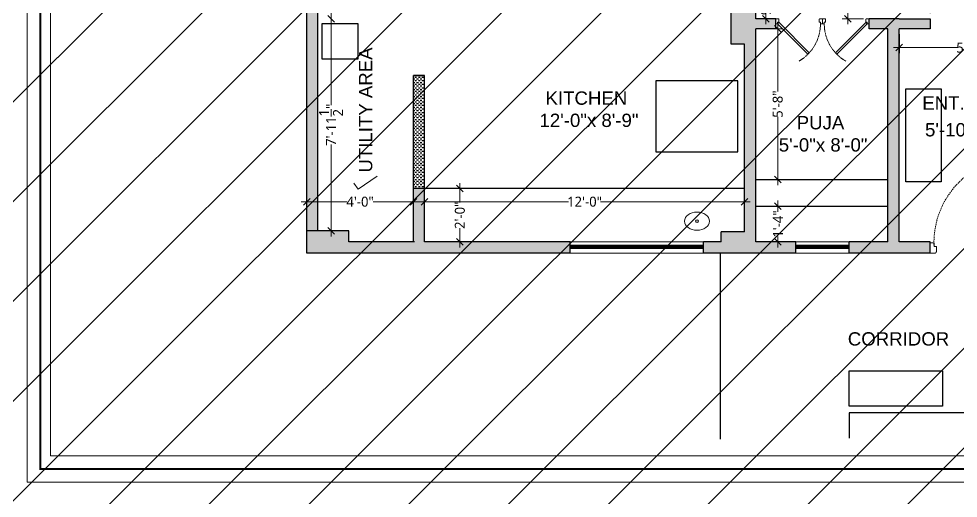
# Model space of a CAD drawing. Header units: inches. Extents: x -179 to 4134, y -2155 to 815.
# Drawn here: x 37.7 to 460.4, y -1894.6 to -1678.6 of the extents above; entities that cross this region are included whole.
import ezdxf

# ---------------------------------------------------------------- set-up
doc = ezdxf.new("R2010")
doc.units = ezdxf.units.IN
doc.header["$LTSCALE"] = 5
doc.linetypes.add('HIDDEN', pattern=[0.375, 0.25, -0.125])
for name, color, linetype, lineweight in [('DIM', 5, 'Continuous', 9), ('doors', 24, 'Continuous', 9), ('Furniture-New', 217, 'Continuous', 5), ('text', 7, 'Continuous', 5), ('title', 7, 'Continuous', 5), ('wall', 7, 'Continuous', 30), ('wall hatch', 252, 'Continuous', 5), ('window', 162, 'Continuous', 9)]:
    doc.layers.add(name, color=color, linetype=linetype, lineweight=lineweight)
doc.layers.add('FURNITURE', color=8, linetype='Continuous')
doc.styles.add('irfan', font='trebuc.ttf')
doc.styles.add('KARUN', font='arial.ttf')
doc.dimstyles.new('IRFAN', dxfattribs={"dimtxt": 4.5, "dimasz": 3, "dimexe": 2.5, "dimexo": 2.5, "dimgap": 0.09, "dimtad": 0, "dimdec": 1, "dimzin": 3, "dimdsep": 46, "dimlunit": 4, "dimtxsty": 'irfan', "dimblk": 'OBLIQUE', "dimcen": 2, "dimdle": 2.5, "dimclrd": 251, "dimclre": 251, "dimclrt": 7, "dimadec": 0, "dimazin": 0, "dimtm": 1e-09, "dimtfac": 1, "dimtdec": 1, "dimtofl": 0, "dimtmove": 0, "dimatfit": 3, "dimfxl": 2, "dimtolj": 1, "dimtzin": 0, "dimlwd": 0, "dimlwe": -1, "dimarcsym": 0})

# ---------------------------------------------------------------- blocks, each defined once
blk = doc.blocks.new('_Oblique')
at = {"color": 0, "linetype": 'ByBlock', "lineweight": -2}
blk.add_line((-0.5, -0.5), (0.5, 0.5), dxfattribs=at)
blk = doc.blocks.new('*D184')
at = {"layer": 'Defpoints', "color": 0, "ltscale": 0.25, "transparency": 16777216}
for p in [(167.25, -1758.8), (167.25, -1761.03), (215.25, -1758.8)]:
    blk.add_point(p, dxfattribs=at)
at = {"layer": 'DIM', "color": 251, "lineweight": 0, "ltscale": 0.25, "transparency": 16777216}
for p, q in [((164.75, -1761.03), (185.42, -1761.03)), ((217.75, -1761.03), (197.08, -1761.03))]:
    blk.add_line(p, q, dxfattribs=at)
at = {"layer": 'DIM', "color": 1, "ltscale": 0.25, "transparency": 16777216}
for p, q in [((167.25, -1761.3), (167.25, -1763.53)), ((215.25, -1761.3), (215.25, -1763.53))]:
    blk.add_line(p, q, dxfattribs=at)
at = {"layer": 'DIM', "color": 251, "lineweight": 0, "ltscale": 0.25, "transparency": 16777216, "xscale": 3, "yscale": 3, "zscale": 3, "rotation": 180}
blk.add_blockref('_Oblique', (167.25, -1761.03), dxfattribs=at)
at = {"layer": 'DIM', "color": 251, "lineweight": 0, "ltscale": 0.25, "transparency": 16777216, "xscale": 3, "yscale": 3, "zscale": 3}
blk.add_blockref('_Oblique', (215.25, -1761.03), dxfattribs=at)
at = {"layer": 'DIM', "color": 1, "ltscale": 0.25, "transparency": 16777216, "insert": (191.25, -1761.03), "char_height": 4.5, "attachment_point": 5, "style": 'irfan'}
blk.add_mtext('\\A1;4\'-0"', dxfattribs=at)
blk = doc.blocks.new('d2')
at = {"layer": 'doors'}
blk.add_lwpolyline([(-25.9, 26.27), (-2.56, 2.94), (-1.5, 4), (-24.84, 27.34), (-25.9, 26.27)], dxfattribs=at)
blk.add_lwpolyline([(-36, 0), (-34, 0), (-36, 0), (-36, 4), (-34.5, 4), (-34.5, 2.5), (-33.5, 2.5), (-33.5, 0.5), (-33.62, 0.5), (-33.62, 0.38, -0.414214), (-33.88, 0.12), (-34, 0.12), (-34, 0)], format="xyb", dxfattribs=at)
blk.add_lwpolyline([(0, 4), (-1.5, 4), (-1.5, 2.5), (-2.5, 2.5), (-2.5, 0.5), (-2.38, 0.5), (-2.38, 0.38, 0.414214), (-2.12, 0.12), (-2, 0.12), (-2, 0), (0, 0), (-2, 0), (0, 0), (0, 4)], format="xyb", close=True, dxfattribs=at)
at = {"layer": 'doors', "color": 144, "linetype": 'HIDDEN', "ltscale": 0.5}
blk.add_arc((-1.5, 4), 33.03, 120, 182.60256, dxfattribs=at)
blk = doc.blocks.new('door')
at = {"layer": 'doors', "linetype": 'Continuous'}
blk.add_line((0, 0), (0, 0), dxfattribs=at)
at = {"layer": 'doors', "xscale": -1.166666666666717, "yscale": 1.166666666666717, "zscale": 1.166666666666717, "rotation": 270}
blk.add_blockref('d2', (0, 0), dxfattribs=at)
blk = doc.blocks.new('*D206')
at = {"layer": 'Defpoints', "color": 0, "ltscale": 0.25, "transparency": 16777216}
for p in [(178.17, -1678.63), (178.17, -1678.63), (178.17, -1774.13)]:
    blk.add_point(p, dxfattribs=at)
at = {"layer": 'DIM', "color": 251, "lineweight": 0, "ltscale": 0.25, "transparency": 16777216}
for p, q in [((178.17, -1676.13), (178.17, -1717.54)), ((178.17, -1776.63), (178.17, -1735.22))]:
    blk.add_line(p, q, dxfattribs=at)
at = {"layer": 'DIM', "color": 251, "lineweight": 0, "ltscale": 0.25, "transparency": 16777216, "xscale": 3, "yscale": 3, "zscale": 3}
for p, rotation in [((178.17, -1678.63), 90), ((178.17, -1774.13), 270)]:
    blk.add_blockref('_Oblique', p, dxfattribs=dict(at, rotation=rotation))
at = {"layer": 'DIM', "color": 1, "ltscale": 0.25, "transparency": 16777216, "insert": (178.17, -1726.38), "char_height": 4.5, "attachment_point": 5, "rotation": 90, "style": 'irfan'}
blk.add_mtext('\\A1;7\'-11{\\H1x;\\S1/2;}"', dxfattribs=at)
blk = doc.blocks.new('*D196')
at = {"layer": 'Defpoints', "color": 0, "ltscale": 0.25, "transparency": 16777216}
for p in [(499.25, -1671.81), (447.75, -1678.63), (499.25, -1678.63)]:
    blk.add_point(p, dxfattribs=at)
at = {"layer": 'DIM', "color": 1, "ltscale": 0.25, "transparency": 16777216}
for p, q in [((447.75, -1676.13), (447.75, -1669.31)), ((499.25, -1676.13), (499.25, -1669.31))]:
    blk.add_line(p, q, dxfattribs=at)
at = {"layer": 'DIM', "color": 251, "lineweight": 0, "ltscale": 0.25, "transparency": 16777216}
for p, q in [((445.25, -1671.81), (466.2, -1671.81)), ((501.75, -1671.81), (480.8, -1671.81))]:
    blk.add_line(p, q, dxfattribs=at)
at = {"layer": 'DIM', "color": 251, "lineweight": 0, "ltscale": 0.25, "transparency": 16777216, "xscale": 3, "yscale": 3, "zscale": 3, "rotation": 180}
blk.add_blockref('_Oblique', (447.75, -1671.81), dxfattribs=at)
at = {"layer": 'DIM', "color": 251, "lineweight": 0, "ltscale": 0.25, "transparency": 16777216, "xscale": 3, "yscale": 3, "zscale": 3}
blk.add_blockref('_Oblique', (499.25, -1671.81), dxfattribs=at)
at = {"layer": 'DIM', "color": 1, "ltscale": 0.25, "transparency": 16777216, "insert": (473.5, -1671.81), "char_height": 4.5, "attachment_point": 5, "style": 'irfan'}
blk.add_mtext('\\A1;4\'-3{\\H1x;\\S1/2;}"', dxfattribs=at)
blk = doc.blocks.new('*D197')
at = {"layer": 'Defpoints', "color": 0, "ltscale": 0.25, "transparency": 16777216}
for p in [(369.25, -1669.63), (369.25, -1678.63), (373.77, -1678.63)]:
    blk.add_point(p, dxfattribs=at)
at = {"layer": 'DIM', "color": 1, "ltscale": 0.25, "transparency": 16777216}
for p, q in [((371.75, -1669.63), (376.27, -1669.63)), ((371.75, -1678.63), (376.27, -1678.63))]:
    blk.add_line(p, q, dxfattribs=at)
at = {"layer": 'DIM', "color": 251, "lineweight": 0, "ltscale": 0.25, "transparency": 16777216}
for p, q in [((373.77, -1667.13), (373.77, -1671.63)), ((373.77, -1681.13), (373.77, -1676.62))]:
    blk.add_line(p, q, dxfattribs=at)
at = {"layer": 'DIM', "color": 251, "lineweight": 0, "ltscale": 0.25, "transparency": 16777216, "xscale": 3, "yscale": 3, "zscale": 3}
for p, rotation in [((373.77, -1669.63), 90), ((373.77, -1678.63), 270)]:
    blk.add_blockref('_Oblique', p, dxfattribs=dict(at, rotation=rotation))
at = {"layer": 'DIM', "color": 1, "ltscale": 0.25, "transparency": 16777216, "insert": (373.77, -1674.13), "char_height": 4.5, "attachment_point": 5, "rotation": 90, "style": 'irfan'}
blk.add_mtext('\\A1;9"', dxfattribs=at)
blk = doc.blocks.new('*D255')
at = {"layer": 'Defpoints', "color": 0, "ltscale": 0.25, "transparency": 16777216}
for p in [(220.25, -1755.13), (220.25, -1779.13), (236.14, -1779.13)]:
    blk.add_point(p, dxfattribs=at)
at = {"layer": 'DIM', "color": 251, "lineweight": 0, "ltscale": 0.25, "transparency": 16777216}
for p, q in [((236.14, -1752.63), (236.14, -1761.35)), ((236.14, -1781.63), (236.14, -1772.91))]:
    blk.add_line(p, q, dxfattribs=at)
at = {"layer": 'DIM', "color": 251, "ltscale": 0.25, "transparency": 16777216}
for p, q in [((222.75, -1755.13), (238.64, -1755.13)), ((222.75, -1779.13), (238.64, -1779.13))]:
    blk.add_line(p, q, dxfattribs=at)
at = {"layer": 'DIM', "color": 251, "lineweight": 0, "ltscale": 0.25, "transparency": 16777216, "xscale": 3, "yscale": 3, "zscale": 3}
for p, rotation in [((236.14, -1755.13), 90), ((236.14, -1779.13), 270)]:
    blk.add_blockref('_Oblique', p, dxfattribs=dict(at, rotation=rotation))
at = {"layer": 'DIM', "color": 7, "ltscale": 0.25, "transparency": 16777216, "insert": (236.14, -1767.13), "char_height": 4.5, "attachment_point": 5, "rotation": 90, "style": 'irfan'}
blk.add_mtext('\\A1;2\'-0"', dxfattribs=at)
blk = doc.blocks.new('*D256')
at = {"layer": 'Defpoints', "color": 0, "ltscale": 0.25, "transparency": 16777216}
for p in [(220.25, -1755.13), (364.25, -1755.13), (364.25, -1761.03)]:
    blk.add_point(p, dxfattribs=at)
at = {"layer": 'DIM', "color": 251, "ltscale": 0.25, "transparency": 16777216}
for p, q in [((220.25, -1757.63), (220.25, -1763.53)), ((364.25, -1757.63), (364.25, -1763.53))]:
    blk.add_line(p, q, dxfattribs=at)
at = {"layer": 'DIM', "color": 251, "lineweight": 0, "ltscale": 0.25, "transparency": 16777216}
for p, q in [((217.75, -1761.03), (285.06, -1761.03)), ((366.75, -1761.03), (299.44, -1761.03))]:
    blk.add_line(p, q, dxfattribs=at)
at = {"layer": 'DIM', "color": 251, "lineweight": 0, "ltscale": 0.25, "transparency": 16777216, "xscale": 3, "yscale": 3, "zscale": 3, "rotation": 180}
blk.add_blockref('_Oblique', (220.25, -1761.03), dxfattribs=at)
at = {"layer": 'DIM', "color": 251, "lineweight": 0, "ltscale": 0.25, "transparency": 16777216, "xscale": 3, "yscale": 3, "zscale": 3}
blk.add_blockref('_Oblique', (364.25, -1761.03), dxfattribs=at)
at = {"layer": 'DIM', "color": 7, "ltscale": 0.25, "transparency": 16777216, "insert": (292.25, -1761.03), "char_height": 4.5, "attachment_point": 5, "style": 'irfan'}
blk.add_mtext('\\A1;12\'-0"', dxfattribs=at)
blk = doc.blocks.new('*D252')
at = {"color": 251, "ltscale": 0.25, "transparency": 16777216}
for p, q in [((433.75, -1685.63), (433.75, -1694.1)), ((504.25, -1685.63), (504.25, -1694.1))]:
    blk.add_line(p, q, dxfattribs=at)
at = {"color": 251, "lineweight": 0, "ltscale": 0.25, "transparency": 16777216}
for p, q in [((431.25, -1691.6), (460.23, -1691.6)), ((506.75, -1691.6), (477.77, -1691.6))]:
    blk.add_line(p, q, dxfattribs=at)
at = {"layer": 'Defpoints', "color": 0, "ltscale": 0.25, "transparency": 16777216}
for p in [(433.75, -1683.13), (504.25, -1683.13), (504.25, -1691.6)]:
    blk.add_point(p, dxfattribs=at)
at = {"color": 251, "lineweight": 0, "ltscale": 0.25, "transparency": 16777216, "xscale": 3, "yscale": 3, "zscale": 3, "rotation": 180}
blk.add_blockref('_Oblique', (433.75, -1691.6), dxfattribs=at)
at = {"color": 251, "lineweight": 0, "ltscale": 0.25, "transparency": 16777216, "xscale": 3, "yscale": 3, "zscale": 3}
blk.add_blockref('_Oblique', (504.25, -1691.6), dxfattribs=at)
at = {"color": 7, "ltscale": 0.25, "transparency": 16777216, "insert": (469, -1691.6), "char_height": 4.5, "attachment_point": 5, "style": 'irfan'}
blk.add_mtext('\\A1;5\'-10{\\H1x;\\S1/2;}"', dxfattribs=at)
blk = doc.blocks.new('*D258')
at = {"layer": 'Defpoints', "color": 0, "ltscale": 0.25, "transparency": 16777216}
for p in [(402.35, -1641.68), (410.65, -1678.63), (420.25, -1678.63)]:
    blk.add_point(p, dxfattribs=at)
at = {"layer": 'DIM', "color": 251, "lineweight": 0, "ltscale": 0.25, "transparency": 16777216}
for p, q in [((410.65, -1639.18), (410.65, -1654.45)), ((410.65, -1681.13), (410.65, -1665.86))]:
    blk.add_line(p, q, dxfattribs=at)
at = {"layer": 'DIM', "color": 251, "ltscale": 0.25, "transparency": 16777216}
for p, q in [((404.85, -1641.68), (413.15, -1641.68)), ((417.75, -1678.63), (408.15, -1678.63))]:
    blk.add_line(p, q, dxfattribs=at)
at = {"layer": 'DIM', "color": 251, "lineweight": 0, "ltscale": 0.25, "transparency": 16777216, "xscale": 3, "yscale": 3, "zscale": 3}
for p, rotation in [((410.65, -1641.68), 90), ((410.65, -1678.63), 270)]:
    blk.add_blockref('_Oblique', p, dxfattribs=dict(at, rotation=rotation))
at = {"layer": 'DIM', "color": 7, "ltscale": 0.25, "transparency": 16777216, "insert": (410.65, -1660.15), "char_height": 4.5, "attachment_point": 5, "rotation": 90, "style": 'irfan'}
blk.add_mtext('\\A1;3\'-1"', dxfattribs=at)
blk = doc.blocks.new('*D268')
at = {"layer": 'Defpoints', "color": 0, "ltscale": 0.25, "transparency": 16777216}
for p in [(369.25, -1763.02), (369.25, -1779.13), (379.23, -1779.13)]:
    blk.add_point(p, dxfattribs=at)
at = {"layer": 'Furniture-New', "color": 251, "lineweight": 0, "ltscale": 0.25, "transparency": 16777216}
for p, q in [((379.23, -1760.52), (379.23, -1765.51)), ((379.23, -1781.63), (379.23, -1776.64))]:
    blk.add_line(p, q, dxfattribs=at)
at = {"layer": 'Furniture-New', "color": 251, "ltscale": 0.25, "transparency": 16777216}
for p, q in [((371.75, -1763.02), (381.73, -1763.02)), ((371.75, -1779.13), (381.73, -1779.13))]:
    blk.add_line(p, q, dxfattribs=at)
at = {"layer": 'Furniture-New', "color": 251, "lineweight": 0, "ltscale": 0.25, "transparency": 16777216, "xscale": 3, "yscale": 3, "zscale": 3}
for p, rotation in [((379.23, -1763.02), 90), ((379.23, -1779.13), 270)]:
    blk.add_blockref('_Oblique', p, dxfattribs=dict(at, rotation=rotation))
at = {"layer": 'Furniture-New', "color": 7, "ltscale": 0.25, "transparency": 16777216, "insert": (379.23, -1771.07), "char_height": 4.5, "attachment_point": 5, "rotation": 90, "style": 'irfan'}
blk.add_mtext('\\A1;1\'-4"', dxfattribs=at)
blk = doc.blocks.new('*D269')
at = {"layer": 'Defpoints', "color": 0, "ltscale": 0.25, "transparency": 16777216}
for p in [(369.25, -1683.13), (379.17, -1683.13), (369.25, -1751.02)]:
    blk.add_point(p, dxfattribs=at)
at = {"layer": 'Furniture-New', "color": 251, "lineweight": 0, "ltscale": 0.25, "transparency": 16777216}
for p, q in [((379.17, -1680.63), (379.17, -1711.4)), ((379.17, -1753.52), (379.17, -1722.74))]:
    blk.add_line(p, q, dxfattribs=at)
at = {"layer": 'Furniture-New', "color": 251, "ltscale": 0.25, "transparency": 16777216}
for p, q in [((371.75, -1683.13), (381.67, -1683.13)), ((371.75, -1751.02), (381.67, -1751.02))]:
    blk.add_line(p, q, dxfattribs=at)
at = {"layer": 'Furniture-New', "color": 251, "lineweight": 0, "ltscale": 0.25, "transparency": 16777216, "xscale": 3, "yscale": 3, "zscale": 3}
for p, rotation in [((379.17, -1683.13), 90), ((379.17, -1751.02), 270)]:
    blk.add_blockref('_Oblique', p, dxfattribs=dict(at, rotation=rotation))
at = {"layer": 'Furniture-New', "color": 7, "ltscale": 0.25, "transparency": 16777216, "insert": (379.17, -1717.07), "char_height": 4.5, "attachment_point": 5, "rotation": 90, "style": 'irfan'}
blk.add_mtext('\\A1;5\'-8"', dxfattribs=at)

msp = doc.modelspace()

# ---------------------------------------------------------------- hatches: boundary and pattern name
at = {"lineweight": 15, "ltscale": 0.25, "transparency": 33554687}
h = msp.add_hatch(dxfattribs=at)
h.set_pattern_fill('ANSI31', color=256, scale=10)
h.paths.add_polyline_path([(-179.41, 814.5), (2097.9, 814.5), (2097.9, -2154.98), (-179.41, -2154.98)])
at = {"layer": 'wall hatch', "ltscale": 0.25}
h = msp.add_hatch(color=9, dxfattribs=at)
h.dxf.hatch_style = 1
h.paths.add_polyline_path([(172.25, -1611.63), (167.25, -1611.63), (167.25, -1774.13), (172.25, -1774.13)])
h = msp.add_hatch(color=256, dxfattribs=at)
h.dxf.hatch_style = 1
h.paths.add_polyline_path([(387.25, -1779.13), (369.25, -1779.13), (369.25, -1683.13), (378.25, -1683.13), (378.25, -1678.63), (369.25, -1678.63), (369.25, -1669.63), (358.25, -1669.63), (358.25, -1690.13), (364.25, -1690.13), (364.25, -1774.63), (353.75, -1774.63), (353.75, -1779.13), (345.75, -1779.13), (345.75, -1784.13), (387.25, -1784.13)])
h = msp.add_hatch(color=256, dxfattribs=at)
h.dxf.hatch_style = 1
h.paths.add_polyline_path([(447.75, -1678.63), (433.75, -1678.63), (433.75, -1683.13), (447.75, -1683.13)], flags=17)
h.paths.add_polyline_path([(447.75, -1779.13), (433.75, -1779.13), (433.75, -1683.13), (433.75, -1678.63), (420.25, -1678.63), (420.25, -1683.13), (428.75, -1683.13), (428.75, -1779.13), (411.25, -1779.13), (411.25, -1784.13), (447.75, -1784.13)])
at = {"layer": 'wall hatch', "lineweight": -2, "ltscale": 0.25, "true_color": 0xe2e3e4}
h = msp.add_hatch(dxfattribs=at)
h.set_pattern_fill('DASH', color=254, scale=0.25)
h.set_pattern_definition([(0, (0, -1931.9231), (0.79375, 0.79375), [0.79375, -0.79375])])
h.paths.add_polyline_path([(220.25, -1755.13), (220.25, -1704.13), (215.25, -1704.13), (215.25, -1755.13)])
at = {"layer": 'wall hatch', "ltscale": 0.25}
h = msp.add_hatch(color=256, dxfattribs=at)
h.dxf.hatch_style = 1
h.paths.add_polyline_path([(285.75, -1779.13), (220.25, -1779.13), (220.25, -1755.13), (215.25, -1755.13), (215.25, -1779.13), (186.25, -1779.13), (186.25, -1774.13), (167.25, -1774.13), (167.25, -1779.13), (167.25, -1784.13), (285.75, -1784.13)])

# ---------------------------------------------------------------- linework, layer by layer
at = {"layer": 'doors'}
msp.add_lwpolyline([(447.75, -1784.13), (450.08, -1784.13), (447.75, -1784.13), (447.75, -1779.47), (449.5, -1779.47), (449.5, -1781.22), (450.67, -1781.22), (450.67, -1783.54), (450.52, -1783.54), (450.52, -1783.69, -0.414214), (450.23, -1783.98), (450.08, -1783.98), (450.08, -1784.13)], format="xyb", dxfattribs=at)
at = {"layer": 'doors', "color": 144, "linetype": 'HIDDEN', "ltscale": 0.5}
msp.add_arc((488, -1779.47), 38.54, 120, 182.6026, dxfattribs=at)
at = {"layer": 'FURNITURE', "lineweight": 5}
msp.add_circle((342.84, -1769.79), 0.625, dxfattribs=at)
msp.add_ellipse((342.84, -1769.79), major_axis=(-5.62, 0), ratio=0.731859, dxfattribs=at)
at = {"layer": 'Furniture-New', "lineweight": -2, "ltscale": 0.25}
for p, q in [((433.75, -1779.13), (433.75, -1683.13)), ((369.25, -1751.02), (428.75, -1751.02)), ((369.25, -1763.02), (428.75, -1763.02))]:
    msp.add_line(p, q, dxfattribs=at)
for points in [[(174.23, -1680.76), (190.23, -1680.76), (190.23, -1696.76), (174.23, -1696.76), (174.23, -1680.76)], [(324.25, -1738.63), (361.25, -1738.63), (361.25, -1706.63), (324.25, -1706.63), (324.25, -1738.63)], [(436.75, -1710.13), (452.75, -1710.13), (452.75, -1752.13), (436.75, -1752.13), (436.75, -1710.13)], [(411.25, -1853.13), (411.25, -1837.13), (453.25, -1837.13), (453.25, -1853.13), (411.25, -1853.13)]]:
    msp.add_lwpolyline(points, dxfattribs=at)
at = {"layer": 'title'}
for points in [[(915.51, -1887.37), (915.51, -1269.38), (41.49, -1269.38), (41.49, -1887.37)], [(904.99, -1279.9), (52.01, -1279.9), (52.01, -1875.48), (904.99, -1875.48)]]:
    msp.add_lwpolyline(points, close=True, dxfattribs=at)
at = {"layer": 'title', "color": 7, "linetype": 'Continuous', "const_width": 0.902}
msp.add_lwpolyline([(909.57, -1275.32), (47.42, -1275.32), (47.42, -1881.44), (909.57, -1881.44)], close=True, dxfattribs=at)
at = {"layer": 'wall', "color": 0, "lineweight": -2, "ltscale": 0.25}
for p, q in [((167.25, -1774.13), (167.25, -1611.63)), ((172.25, -1774.13), (172.25, -1611.63))]:
    msp.add_line(p, q, dxfattribs=at)
at = {"layer": 'wall', "ltscale": 0.25}
for p, q in [((358.25, -1690.13), (358.25, -1669.63)), ((369.25, -1678.63), (369.25, -1669.63)), ((378.25, -1678.63), (369.25, -1678.63)), ((378.25, -1683.13), (378.25, -1678.63)), ((433.75, -1678.63), (420.25, -1678.63)), ((420.25, -1683.13), (420.25, -1678.63)), ((433.75, -1678.63), (447.75, -1678.63)), ((447.75, -1678.63), (447.75, -1683.13)), ((378.25, -1683.13), (369.25, -1683.13)), ((369.25, -1779.13), (369.25, -1683.13)), ((428.75, -1683.13), (420.25, -1683.13)), ((428.75, -1779.13), (428.75, -1683.13)), ((433.75, -1779.13), (433.75, -1683.13)), ((447.75, -1683.13), (433.75, -1683.13)), ((364.25, -1690.13), (358.25, -1690.13)), ((364.25, -1774.63), (364.25, -1690.13)), ((215.25, -1779.13), (215.25, -1755.13)), ((215.25, -1779.13), (215.25, -1755.13)), ((220.25, -1755.13), (215.25, -1755.13)), ((220.25, -1779.13), (220.25, -1755.13)), ((186.25, -1774.13), (167.25, -1774.13)), ((167.25, -1784.13), (167.25, -1774.13)), ((186.25, -1779.13), (186.25, -1774.13)), ((364.25, -1774.63), (353.75, -1774.63)), ((353.75, -1779.13), (353.75, -1774.63)), ((215.75, -1779.13), (186.25, -1779.13)), ((285.75, -1779.13), (220.25, -1779.13)), ((285.75, -1784.13), (285.75, -1779.13)), ((353.75, -1779.13), (345.75, -1779.13)), ((345.75, -1784.13), (345.75, -1779.13)), ((387.25, -1779.13), (369.25, -1779.13)), ((387.25, -1784.13), (387.25, -1779.13)), ((428.75, -1779.13), (411.25, -1779.13)), ((411.25, -1784.13), (411.25, -1779.13)), ((447.75, -1779.13), (433.75, -1779.13)), ((447.75, -1784.13), (447.75, -1779.13)), ((285.75, -1784.13), (167.25, -1784.13)), ((387.25, -1784.13), (345.75, -1784.13)), ((353.25, -1784.13), (353.25, -1867.99)), ((447.75, -1784.13), (411.25, -1784.13)), ((509.25, -1856.13), (411.25, -1856.13)), ((411.25, -1856.13), (411.25, -1867.47))]:
    msp.add_line(p, q, dxfattribs=at)
at = {"layer": 'wall', "lineweight": -2, "ltscale": 0.25}
for p, q in [((215.25, -1719.13), (215.25, -1704.13)), ((215.25, -1755.13), (215.25, -1704.13)), ((220.25, -1704.13), (215.25, -1704.13)), ((215.25, -1704.13), (220.25, -1704.13)), ((220.25, -1719.13), (220.25, -1704.13)), ((220.25, -1755.13), (220.25, -1704.13)), ((220.25, -1755.13), (215.25, -1755.13))]:
    msp.add_line(p, q, dxfattribs=at)
at = {"layer": 'wall', "color": 25, "lineweight": -2, "ltscale": 0.25}
msp.add_line((364.25, -1755.13), (220.25, -1755.13), dxfattribs=at)
at = {"layer": 'wall hatch', "color": 3, "ltscale": 0.25}
msp.add_lwpolyline([(188.36, -1752.72), (190.37, -1755.4), (198.95, -1749.48)], dxfattribs=at)
at = {"layer": 'window', "color": 29, "ltscale": 0.25}
for p, q in [((345.75, -1779.13), (285.75, -1779.13)), ((411.25, -1779.13), (387.25, -1779.13)), ((345.75, -1784.13), (285.75, -1784.13)), ((387.25, -1784.13), (411.25, -1784.13))]:
    msp.add_line(p, q, dxfattribs=at)
at = {"layer": 'window', "color": 5, "ltscale": 0.25, "const_width": 2}
for points in [[(345.75, -1781.38), (285.75, -1781.38)], [(387.25, -1781.38), (411.25, -1781.38)]]:
    msp.add_lwpolyline(points, dxfattribs=at)

# ---------------------------------------------------------------- block references
at = {"layer": 'doors', "linetype": 'ByBlock', "yscale": 0.5, "zscale": 0.5}
for p, xscale, rotation in [((378.25, -1678.63), -0.5, 90), ((420.25, -1678.63), 0.5, 270)]:
    msp.add_blockref('door', p, dxfattribs=dict(at, xscale=xscale, rotation=rotation))

# ---------------------------------------------------------------- texts
at = {"layer": 'text', "lineweight": 25, "insert": (196.82, -1682.77), "char_height": 6, "width": 73.8995, "attachment_point": 9, "rotation": 90, "style": 'KARUN'}
msp.add_mtext('\\A1;\\pxqc,t10;UTILITY AREA', dxfattribs=at)
at = {"layer": 'text', "lineweight": 25, "char_height": 6, "width": 73.8995, "attachment_point": 9, "style": 'KARUN'}
for s, insert in [('\\A1;\\pxqc,t10;KITCHEN\\P 12\'-0"x 8\'-9"', (330.02, -1727.45)), ('\\A1;\\pxqc,t10;ENT.FOYER\\P 5\'-10{\\H0.7x;\\S1/2;}"x 8\'-0"', (505.13, -1733.65)), ('\\A1;\\pxqc,t10;PUJA\\P 5\'-0"x 8\'-0"', (435.36, -1738.52)), ('\\A1;\\pxqc,t10;CORRIDOR', (470.46, -1825.89))]:
    msp.add_mtext(s, dxfattribs=dict(at, insert=insert))

# ---------------------------------------------------------------- dimensions: what is measured, and where the dimension line sits
at = {"color": 25, "ltscale": 0.25}
dim = msp.add_linear_dim(base=(504.25, -1691.6), p1=(433.75, -1683.13), p2=(504.25, -1683.13), dimstyle='IRFAN', override={"dimpost": '\\X'}, dxfattribs=at)
dim.commit()
dim.dimension.update_dxf_attribs({"geometry": '*D252', "text_midpoint": (469, -1691.6)})
at = {"layer": 'DIM', "color": 25, "ltscale": 0.25}
dim = msp.add_linear_dim(base=(410.6538, -1678.6277), p1=(402.354, -1641.6792), p2=(420.2504, -1678.6277), angle=90, dimstyle='IRFAN', override={"dimpost": '\\X'}, dxfattribs=at)
dim.commit()
dim.dimension.update_dxf_attribs({"geometry": '*D258', "text_midpoint": (410.6538, -1660.1535)})
at = {"layer": 'DIM', "ltscale": 0.25}
for p1, p2, distance, override, picture, middle in [((369.25, -1669.63), (369.25, -1678.63), 4.52, {"dimpost": '\\X', "dimclre": 1, "dimclrt": 1, "dimtmove": 1}, '*D197', (373.77, -1674.13)), ((178.17, -1774.13), (178.17, -1678.63), 0, {"dimpost": '\\X', "dimclre": 1, "dimclrt": 1}, '*D206', (178.17, -1726.38)), ((215.25, -1758.8), (167.25, -1758.8), 2.23, {"dimpost": '\\X', "dimclre": 1, "dimclrt": 1}, '*D184', (191.25, -1761.03))]:
    dim = msp.add_aligned_dim(p1=p1, p2=p2, distance=distance, dimstyle='IRFAN', override=override, dxfattribs=at)
    dim.commit()
    dim.dimension.update_dxf_attribs({"geometry": picture, "text_midpoint": middle})
for base, p1, p2, override, picture, middle in [((499.25, -1671.81), (447.75, -1678.63), (499.25, -1678.63), {"dimpost": '\\X', "dimclre": 1, "dimclrt": 1, "dimtmove": 1}, '*D196', (473.5, -1671.81)), ((364.25, -1761.03), (220.25, -1755.13), (364.25, -1755.13), {"dimpost": '\\X'}, '*D256', (292.25, -1761.03))]:
    dim = msp.add_linear_dim(base=base, p1=p1, p2=p2, dimstyle='IRFAN', override=override, dxfattribs=at)
    dim.commit()
    dim.dimension.update_dxf_attribs({"geometry": picture, "text_midpoint": middle})
dim = msp.add_linear_dim(base=(236.14, -1779.13), p1=(220.25, -1755.13), p2=(220.25, -1779.13), angle=90, dimstyle='IRFAN', override={"dimpost": '\\X'}, dxfattribs=at)
dim.commit()
dim.dimension.update_dxf_attribs({"geometry": '*D255', "text_midpoint": (236.14, -1767.13)})
at = {"layer": 'Furniture-New', "ltscale": 0.25}
for base, p1, p2, picture, middle in [((379.17, -1683.13), (369.25, -1751.02), (369.25, -1683.13), '*D269', (379.17, -1717.07)), ((379.23, -1779.13), (369.25, -1763.02), (369.25, -1779.13), '*D268', (379.23, -1771.07))]:
    dim = msp.add_linear_dim(base=base, p1=p1, p2=p2, angle=90, dimstyle='IRFAN', override={"dimpost": '\\X'}, dxfattribs=at)
    dim.commit()
    dim.dimension.update_dxf_attribs({"geometry": picture, "text_midpoint": middle})

doc.saveas('drawing.dxf')
